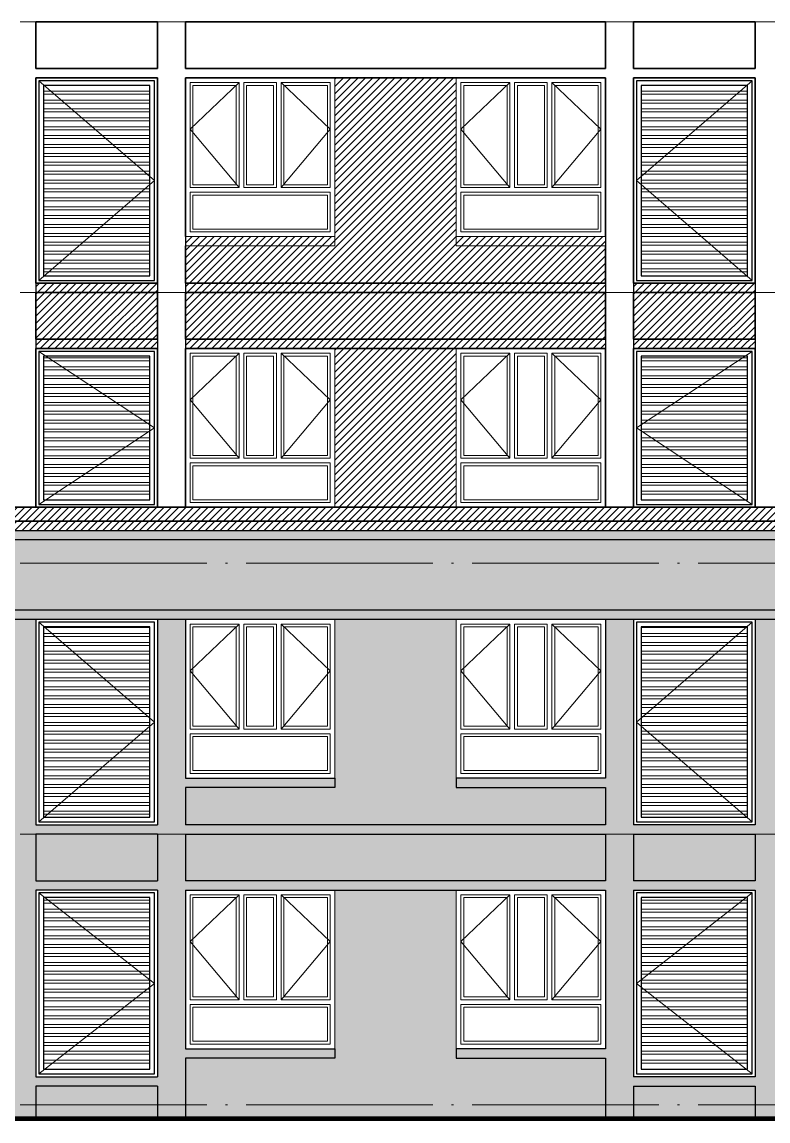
# Model space of a CAD drawing. Extents: x -518115 to 1124316, y -209821 to 1628073.
# Drawn here: x 836417 to 844406, y 114574 to 126349 of the extents above; entities that cross this region are included whole.
import ezdxf

# ---------------------------------------------------------------- set-up
doc = ezdxf.new("R2010")
doc.units = 0
doc.header["$LTSCALE"] = 1000
doc.header["$MEASUREMENT"] = 0
doc.linetypes.add('DOTE', pattern=[2.4200000000000004, 2, -0.2, 0.02, -0.2])
for name, color, linetype in [('3-剖面填充（细）', 250, 'Continuous'), ('5-平立面看线1', 45, 'Continuous'), ('看线', 251, 'Continuous')]:
    doc.layers.add(name, color=color, linetype=linetype)
for name, color, linetype, lineweight in [('DOTE', 19, 'DOTE', 9), ('WINDOW', 144, 'Continuous', 15), ('立面-中轮廓线', 213, 'Continuous', 35), ('立面-普通轮廓', 7, 'Continuous', 18), ('立面-窗', 129, 'Continuous', 30), ('立面-窗开启线', 250, 'Continuous', 13)]:
    doc.layers.add(name, color=color, linetype=linetype, lineweight=lineweight)
pattern_1 = [(180, (-6.984919309616089e-10, -2250.037416705163), (-7.105427357601002e-15, -95.25), []), (180, (-31.75001371477265, -2218.287402991074), (-7.105427357601002e-15, -95.25), [])]
pattern_2 = [(180, (-1300.000000000698, -2250.037416705163), (-7.105427357601002e-15, -95.25), []), (180, (-1331.750013714773, -2218.287402991074), (-7.105427357601002e-15, -95.25), [])]
pattern_3 = [(45, (0, 0), (-39.28862052967754, 39.28862052967754), [])]

# ---------------------------------------------------------------- blocks, each defined once
blk = doc.blocks.new('A$C12A941BB')
at = {"layer": '立面-窗开启线', "ltscale": 0.5, "true_color": 0x88471b}
h = blk.add_hatch(dxfattribs=at)
h.set_pattern_fill('ANSI32', color=36, scale=20, angle=135)
h.set_pattern_definition(pattern_1)
edge = h.paths.add_edge_path()
edge.add_line((1220, -41.00314468541183), (1219.999999999302, -2120.037416705163))
edge.add_line((1219.999999999302, -2120.037416705163), (79.99999999930151, -2120.037416705163))
edge.add_line((79.99999999930151, -2114.000000000553), (80, -80))
edge.add_line((80, -80), (1220, -80))
at = {"layer": '立面-普通轮廓'}
blk.add_lwpolyline([(-6.984919309616089e-10, -2200.037416705163), (1299.999999999302, -2200.037416705163), (1300, 0), (0, 0)], close=True, dxfattribs=at)
at = {"layer": '立面-窗'}
for points in [[(29.99999999930151, -2170.037416705163), (1269.999999999302, -2170.037416705163), (1270, -30), (30, -30)], [(79.99999999930151, -2120.037416705163), (1219.999999999302, -2120.037416705163), (1220, -80), (80, -80)]]:
    blk.add_lwpolyline(points, close=True, dxfattribs=at)
at = {"layer": '立面-窗开启线', "ltscale": 0.5}
blk.add_lwpolyline([(30, -30), (1270.000000000349, -1100.018708352582), (30.00000000034925, -2170.037416705512)], dxfattribs=at)
blk = doc.blocks.new('A$C04AD5CC0')
at = {"layer": '立面-窗开启线', "ltscale": 0.5, "true_color": 0x88471b}
h = blk.add_hatch(dxfattribs=at)
h.set_pattern_fill('ANSI32', color=36, scale=20, angle=135)
h.set_pattern_definition(pattern_2)
edge = h.paths.add_edge_path()
edge.add_line((-80, -41.00314468541183), (-80.00000000069849, -2120.037416705163))
edge.add_line((-80.00000000069849, -2120.037416705163), (-1220.000000000698, -2120.037416705163))
edge.add_line((-1220.000000000698, -2114.000000000553), (-1220, -80))
edge.add_line((-1220, -80), (-80, -80))
at = {"layer": '立面-普通轮廓'}
blk.add_lwpolyline([(-1300.000000000698, -2200.037416705163), (-6.984919309616089e-10, -2200.037416705163), (0, 0), (-1300, 0)], close=True, dxfattribs=at)
at = {"layer": '立面-窗'}
for points in [[(-1270.000000000698, -2170.037416705163), (-30.00000000069849, -2170.037416705163), (-30, -30), (-1270, -30)], [(-1220.000000000698, -2120.037416705163), (-80.00000000069849, -2120.037416705163), (-80, -80), (-1220, -80)]]:
    blk.add_lwpolyline(points, close=True, dxfattribs=at)
at = {"layer": '立面-窗开启线', "ltscale": 0.5}
blk.add_lwpolyline([(-30, -30), (-1270.000000000349, -1100.018708352582), (-30.00000000034925, -2170.037416705512)], dxfattribs=at)
blk = doc.blocks.new('A$C612F19F3')
at = {"layer": 'WINDOW'}
for points in [[(50, -50), (575, -50), (575, -1175), (50, -1175)], [(975.0002853819169, -50), (625, -50), (625, -1175), (975.0002853819169, -1175)], [(1550.000285381917, -50), (1025.000285381917, -50), (1025.000285381917, -1175), (1550.000285381917, -1175)], [(50, -1225), (1550.000285381917, -1225), (1550.000285381917, -1650), (50, -1650)]]:
    blk.add_lwpolyline(points, close=True, dxfattribs=at)
at = {"layer": 'WINDOW', "color": 250}
for points in [[(80, -80), (545, -80), (545, -1145), (80, -1145)], [(945.0002853819169, -80), (655, -80), (655, -1145), (945.0002853819169, -1145)], [(1520.000285381917, -80), (1055.000285381917, -80), (1055.000285381917, -1145), (1520.000285381917, -1145)], [(80, -1255), (1520.000285381917, -1255), (1520.000285381917, -1620), (80, -1620)]]:
    blk.add_lwpolyline(points, close=True, dxfattribs=at)
at = {"layer": '立面-普通轮廓'}
blk.add_lwpolyline([(0, 0), (1600.000285381684, 0), (1600.000285381684, -1700), (0, -1700)], close=True, dxfattribs=at)
at = {"layer": '立面-窗开启线', "color": 251, "ltscale": 0.5, "true_color": 0x636466}
for points in [[(575, -50), (50, -550), (575, -1175)], [(1025.000285381917, -50), (1550.000285381917, -550), (1025.000285381917, -1175)]]:
    blk.add_lwpolyline(points, dxfattribs=at)
blk = doc.blocks.new('A$C190D6931')
blk.add_blockref('A$C612F19F3', (-1600.000285381684, 1700))
blk = doc.blocks.new('GDGTFHFHFGHB')
at = {"layer": '立面-中轮廓线'}
for p, q in [((429266.5787021753, 38176.00000000001), (429266.5787021753, 37675.99999999854)), ((430566.5787020557, 38176.00000000001), (430566.5787020557, 37675.99999999854)), ((430866.578701751, 38176.00000000001), (430866.578701751, 37676.0000000001)), ((435366.5787175029, 38176.00000000001), (435366.5787175029, 37676.0000000001)), ((435666.5787171982, 38176.00000000001), (435666.5787171982, 37675.99999999854)), ((436966.5787170785, 38176.00000000001), (436966.5787170785, 37675.99999999854)), ((429266.5787021753, 37575.99999999854), (429266.5787021753, 35375.9999999982)), ((430566.5787020557, 37575.99999999867), (430566.5787020557, 35375.9999999982)), ((430866.578701751, 37575.99999999959), (430866.578701751, 35876.0000000002)), ((435366.5787175029, 37575.99999999959), (435366.5787175029, 35876.0000000002)), ((435666.5787171982, 37575.99999999867), (435666.5787171982, 35375.9999999982)), ((436966.5787170785, 37575.99999999854), (436966.5787170785, 35375.9999999982)), ((430866.578701751, 35776.00000000023), (430866.578701751, 35375.99999999955)), ((435366.5787175029, 35776.00000000023), (435366.5787175029, 35375.99999999955))]:
    blk.add_line(p, q, dxfattribs=at)
for points in [[(429266.5787021746, 37675.99999999854), (430566.5787020557, 37675.99999999854)], [(430566.5787020557, 37575.99999999867), (429266.5787021746, 37575.99999999854)], [(435366.5787175029, 37676.0000000001), (430866.578701751, 37676.0000000001)], [(430866.578701751, 37575.99999999959), (435366.5787175029, 37576.0000000001)], [(436966.5787170792, 37675.99999999854), (435666.5787171982, 37675.99999999854)], [(435666.5787171982, 37575.99999999867), (436966.5787170792, 37575.99999999854)], [(429266.5787021746, 35375.9999999982), (430566.5787020557, 35375.9999999982)], [(435366.5787175028, 35375.99999999975), (430866.578701751, 35375.99999999955)], [(436966.5787170792, 35375.9999999982), (435666.5787171982, 35375.9999999982)], [(430566.5787020557, 35275.99999999832), (429266.5787021746, 35275.9999999982)], [(430866.578701751, 35275.99999999996), (435366.5787175028, 35275.99999999975)], [(435666.5787171982, 35275.99999999832), (436966.5787170792, 35275.9999999982)]]:
    blk.add_lwpolyline(points, dxfattribs=at)
at = {"layer": '立面-普通轮廓'}
for points in [[(430866.578701751, 35876.0000000002), (432466.5787017546, 35876.00000000031), (432466.5787017963, 35776.00000000054), (430866.578701751, 35776.00000000023)], [(435366.5787175029, 35876.0000000002), (433766.5787174992, 35876.00000000031), (433766.5787174575, 35776.00000000054), (435366.5787175029, 35776.00000000023)]]:
    blk.add_lwpolyline(points, dxfattribs=at)
for name, p in [('A$C12A941BB', (429266.5787021753, 37576.00000000055)), ('A$C190D6931', (432466.5787017338, 35876.00000000031)), ('A$C190D6931', (435366.5790029015, 35876.00000000031)), ('A$C04AD5CC0', (436966.5787171982, 37575.99999999867))]:
    blk.add_blockref(name, p)
blk = doc.blocks.new('GHFHTFHFTHF')
at = {"layer": '3-剖面填充（细）'}
h = blk.add_hatch(dxfattribs=at)
h.set_pattern_fill('ANSI31', color=256, scale=35)
h.set_pattern_definition(pattern_3)
h.paths.add_polyline_path([(432466.5787017336, 44576.00000000047), (433766.5787175196, 44576.00000000242), (433766.57871752, 46275.99999999819), (432466.578701734, 46275.99999999612)])
h = blk.add_hatch(dxfattribs=at)
h.set_pattern_fill('ANSI31', color=256, scale=35)
h.set_pattern_definition(pattern_3)
h.paths.add_polyline_path([(430866.5855062576, 44075.99999999988), (435366.5787175028, 44076.00000000652), (435366.5787175028, 44576.00000000698), (430866.5855062576, 44576.00000000023)])
for p, q in [((430866.578701751, 44576.0000000002), (430866.578701751, 44476.00000000023)), ((435366.5790029015, 44576.00000000031), (435366.5790029015, 44476.00000000023)), ((430866.5855062575, 44476.00000000023), (430866.5855062573, 44075.99999999977))]:
    blk.add_line(p, q, dxfattribs=at)
blk = doc.blocks.new('A$C74FB5F66')
at = {"layer": '立面-窗开启线', "ltscale": 0.5, "true_color": 0x88471b}
h = blk.add_hatch(dxfattribs=at)
h.set_pattern_fill('ANSI32', color=36, scale=20, angle=135)
h.set_pattern_definition(pattern_2)
edge = h.paths.add_edge_path()
edge.add_line((-80, -41.00314468541183), (-80.00000000069849, -1620.037416705163))
edge.add_line((-80.00000000069849, -1620.037416705163), (-1220.000000000698, -1620.037416705163))
edge.add_line((-1220.000000000698, -1614.431850321605), (-1220, -80))
edge.add_line((-1220, -80), (-80, -80))
at = {"layer": '立面-普通轮廓'}
blk.add_lwpolyline([(-1300.000000000698, -1700.037416705163), (-6.984919309616089e-10, -1700.037416705163), (0, 0), (-1300, 0)], close=True, dxfattribs=at)
at = {"layer": '立面-窗'}
for points in [[(-1270.000000000698, -1670.037416705163), (-30.00000000069849, -1670.037416705163), (-30, -30), (-1270, -30)], [(-1220.000000000698, -1620.037416705163), (-80.00000000069849, -1620.037416705163), (-80, -80), (-1220, -80)]]:
    blk.add_lwpolyline(points, close=True, dxfattribs=at)
at = {"layer": '立面-窗开启线', "ltscale": 0.5}
blk.add_lwpolyline([(-1270, -30), (-29.99999999953434, -850.0187083532765), (-1269.999999999651, -1670.037416705512)], dxfattribs=at)
blk = doc.blocks.new('A$C2FD21DA3')
at = {"layer": '立面-窗开启线', "ltscale": 0.5, "true_color": 0x88471b}
h = blk.add_hatch(dxfattribs=at)
h.set_pattern_fill('ANSI32', color=36, scale=20, angle=135)
h.set_pattern_definition(pattern_1)
edge = h.paths.add_edge_path()
edge.add_line((1220, -41.00314468541183), (1219.999999999302, -1620.037416705163))
edge.add_line((1219.999999999302, -1620.037416705163), (79.99999999930151, -1620.037416705163))
edge.add_line((79.99999999930151, -1614.431850321605), (80, -80))
edge.add_line((80, -80), (1220, -80))
at = {"layer": '立面-普通轮廓'}
blk.add_lwpolyline([(-6.984919309616089e-10, -1700.037416705163), (1299.999999999302, -1700.037416705163), (1300, 0), (0, 0)], close=True, dxfattribs=at)
at = {"layer": '立面-窗'}
for points in [[(29.99999999930151, -1670.037416705163), (1269.999999999302, -1670.037416705163), (1270, -30), (30, -30)], [(79.99999999930151, -1620.037416705163), (1219.999999999302, -1620.037416705163), (1220, -80), (80, -80)]]:
    blk.add_lwpolyline(points, close=True, dxfattribs=at)
at = {"layer": '立面-窗开启线', "ltscale": 0.5}
blk.add_lwpolyline([(1270, -30), (29.99999999965075, -850.0187083525816), (1269.999999999651, -1670.037416705512)], dxfattribs=at)
blk = doc.blocks.new('A$C36833A54')
at = {"layer": '立面-窗开启线', "ltscale": 0.5, "true_color": 0x88471b}
h = blk.add_hatch(dxfattribs=at)
h.set_pattern_fill('ANSI32', color=36, scale=20, angle=135)
h.set_pattern_definition(pattern_2)
edge = h.paths.add_edge_path()
edge.add_line((-80, -41.00314468541183), (-80.00000000069849, -1920.037416705163))
edge.add_line((-80.00000000069849, -1920.037416705163), (-1213.078702175291, -1920.037416705163))
edge.add_line((-1220.000000000698, -1920.037416705163), (-1220, -80))
edge.add_line((-1220, -80), (-80, -80))
at = {"layer": '立面-普通轮廓'}
blk.add_lwpolyline([(-1300.000000000698, -2000.037416705163), (-6.984919309616089e-10, -2000.037416705163), (0, 0), (-1300, 0)], close=True, dxfattribs=at)
at = {"layer": '立面-窗'}
for points in [[(-1270.000000000698, -1970.037416705163), (-30.00000000069849, -1970.037416705163), (-30, -30), (-1270, -30)], [(-1220.000000000698, -1920.037416705163), (-80.00000000069849, -1920.037416705163), (-80, -80), (-1220, -80)]]:
    blk.add_lwpolyline(points, close=True, dxfattribs=at)
at = {"layer": '立面-窗开启线', "ltscale": 0.5}
blk.add_lwpolyline([(-1270, -30), (-29.99999999965075, -1000.018708352582), (-1269.999999999651, -1970.037416705512)], dxfattribs=at)
blk = doc.blocks.new('A$C2EEC76F5')
at = {"layer": '立面-窗开启线', "ltscale": 0.5, "true_color": 0x88471b}
h = blk.add_hatch(dxfattribs=at)
h.set_pattern_fill('ANSI32', color=36, scale=20, angle=135)
h.set_pattern_definition(pattern_2)
edge = h.paths.add_edge_path()
edge.add_line((-80, -41.00314468541183), (-80.00000000069849, -1920.037416705163))
edge.add_line((-80.00000000069849, -1920.037416705163), (-1213.078702175291, -1920.037416705163))
edge.add_line((-1220.000000000698, -1920.037416705163), (-1220, -80))
edge.add_line((-1220, -80), (-80, -80))
at = {"layer": '立面-普通轮廓'}
blk.add_lwpolyline([(-1300.000000000698, -2000.037416705163), (-6.984919309616089e-10, -2000.037416705163), (0, 0), (-1300, 0)], close=True, dxfattribs=at)
at = {"layer": '立面-窗'}
for points in [[(-1270.000000000698, -1970.037416705163), (-30.00000000069849, -1970.037416705163), (-30, -30), (-1270, -30)], [(-1220.000000000698, -1920.037416705163), (-80.00000000069849, -1920.037416705163), (-80, -80), (-1220, -80)]]:
    blk.add_lwpolyline(points, close=True, dxfattribs=at)
at = {"layer": '立面-窗开启线', "ltscale": 0.5}
blk.add_lwpolyline([(-30, -30), (-1270.000000000349, -1000.018708352582), (-30.00000000034925, -1970.037416705512)], dxfattribs=at)
blk = doc.blocks.new('A$C679A16A1')
at = {"layer": '3-剖面填充（细）'}
h = blk.add_hatch(dxfattribs=at)
h.set_pattern_fill('ANSI31', color=256, scale=35)
h.set_pattern_definition([(45, (-443066.5786821207, -35376.03741670231), (-39.28862052967754, 39.28862052967754), [])])
h.paths.add_polyline_path([(1299.999999880325, -700.0374167036643), (1299.999999880325, -0.03741670119779883), (-5.820766091346741e-10, -0.03741670292220078), (-5.820766091346741e-10, -700.0374167053524)])
h = blk.add_hatch(dxfattribs=at)
h.set_pattern_fill('ANSI31', color=256, scale=35)
h.set_pattern_definition([(45, (-441466.5786825443, -35376.03741670231), (-39.28862052967754, 39.28862052967754), [])])
h.paths.add_polyline_path([(6100.000000968459, -700.0374167036643), (6100.000000968459, -0.03741670119779883), (1599.999999575783, -0.03741670292220078), (1599.999999575783, -700.0374167053524)])
h = blk.add_hatch(dxfattribs=at)
h.set_pattern_fill('ANSI31', color=256, scale=35)
h.set_pattern_definition([(45, (-436666.5786814562, -35376.03741670231), (-39.28862052967754, 39.28862052967754), [])])
h.paths.add_polyline_path([(7700.000000544824, -700.0374167036643), (7700.000000544824, -0.03741670119779883), (6400.000000663917, -0.03741670292220078), (6400.000000663917, -700.0374167053524)])
at = {"color": 7}
for p, q in [((-6.984919309616089e-10, -0.03741670280578546), (1299.999999880325, -0.03741670280578546)), ((-6.984919309616089e-10, -100.0374167022819), (1299.999999880325, -100.0374167022819)), ((1599.999999575666, -0.03741670280578546), (6100.000000968459, -0.03741670280578546)), ((1599.999999575666, -100.0374167022819), (6100.000000968459, -100.0374167022819)), ((6400.0000006638, -0.03741670280578546), (7700.000000544824, -0.03741670280578546)), ((6400.0000006638, -100.0374167022819), (7700.000000544824, -100.0374167022819)), ((-6.984919309616089e-10, -600.0374167021946), (1299.999999880325, -600.0374167021873)), ((-6.984919309616089e-10, -700.0374167028567), (1299.999999880325, -700.0374167028567)), ((1599.999999575666, -600.0374167021946), (6100.000000968459, -600.0374167021873)), ((1599.999999575666, -700.0374167028567), (6100.000000968459, -700.0374167028567)), ((6400.0000006638, -600.0374167021946), (7700.000000544824, -600.0374167021873)), ((6400.0000006638, -700.0374167028567), (7700.000000544824, -700.0374167028567))]:
    blk.add_line(p, q, dxfattribs=at)
at = {"layer": '3-剖面填充（细）'}
for p, q in [((0, 0), (0, -99.99999999831198)), ((1299.999999880325, 0), (1299.999999880325, -99.99999999831198)), ((1599.999999576365, 0), (1599.999999576365, -99.99999999831198)), ((6100.000000968459, 0), (6100.000000968459, -99.99999999831198)), ((6400.000000664499, 0), (6400.000000664499, -99.99999999831198)), ((7700.000000544824, 0), (7700.000000544824, -99.99999999831198)), ((0, -599.9625832969614), (0, -699.9625832952734)), ((1299.999999880325, -599.9999999993815), (1299.999999880325, -699.9999999976935)), ((1599.999999576365, -599.9625832969614), (1599.999999576365, -699.9625832952734)), ((6100.000000968459, -599.9999999993815), (6100.000000968459, -699.9999999976935)), ((6400.000000664499, -599.9625832969614), (6400.000000664499, -699.9625832952734)), ((7700.000000544824, -599.9999999993815), (7700.000000544824, -699.9999999976935))]:
    blk.add_line(p, q, dxfattribs=at)

msp = doc.modelspace()

# ---------------------------------------------------------------- hatches: boundary and pattern name
at = {"layer": '3-剖面填充（细）'}
h = msp.add_hatch(dxfattribs=at)
h.set_pattern_fill('ANSI31', color=256, scale=35)
h.set_pattern_definition([(45, (407300.0000000347, 76572.63961671287), (-39.28862052967754, 39.28862052967754), [])])
h.paths.add_polyline_path([(839766.5787017683, 121148.6396167133), (841066.5787175543, 121148.6396167153), (841066.5787175548, 122848.6396167111), (839766.5787017687, 122848.639616709)])
h = msp.add_hatch(dxfattribs=at)
h.set_pattern_fill('ANSI31', color=256, scale=35)
h.set_pattern_definition([(45, (409200.0000343336, 76572.63961671214), (-39.28862052967754, 39.28862052967754), [])])
h.paths.add_polyline_path([(830316.5787371687, 120998.639616712), (875516.5854862839, 120998.6396166991), (875516.5854862839, 121148.6396167062), (830316.5787371687, 121148.6396167124)])
h = msp.add_hatch(dxfattribs=at)
h.set_pattern_fill('ANSI31', color=256, scale=35)
h.set_pattern_definition([(45, (409350.0000343336, 76422.63961671214), (-39.28862052967754, 39.28862052967754), [])])
h.paths.add_polyline_path([(830466.5787371687, 120898.639616712), (875366.5854862839, 120898.6396166991), (875366.5854862839, 120998.6396167062), (830466.5787371687, 120998.6396167124)])
h = msp.add_hatch(dxfattribs=at)
h.set_pattern_fill('混凝土', color=251, scale=40)
h.set_pattern_definition([(49.99999999999999, (419214.0000000347, 91072.63961671287), (286.9040730403014, -25.10085399303804), [30, -330]), (355, (419214.0000000347, 91072.63961671287), (-55.50053344520001, 300.8768534800047), [24, -264]), (100.4514, (419237.9086720347, 91070.54788071287), (231.4037526856086, 275.7758168243814), [25.496076, -280.4568448]), (46.18420000000001, (419214.0000000347, 91152.63961671287), (426.8964194502578, -66.20760573160723), [45, -495]), (96.6356, (419249.5746980347, 91147.12229391286), (373.8650822194813, 389.6471483601767), [38.2441152, -420.6852]), (351.1842, (419214.0000000347, 91152.63961671287), (373.8647780534509, 389.6474403701299), [36, -396]), (21, (419254.0000000347, 91132.63961671287), (238.7628208473847, -161.0475562661355), [30, -330]), (326.0000000000001, (419254.0000000347, 91132.63961671287), (97.32613276863269, 290.0600180187412), [24, -264]), (71.4514, (419273.8968932347, 91119.21897431288), (336.089051432596, 129.012198683981), [25.496076, -280.4568448]), (37.50000000000001, (419214.0000000347, 91072.63961671287), (4.863942126916267, 133.1575415325246), [0, -260.8, 0, -268, 0, -265]), (7.499999999999999, (419214.0000000347, 91072.63961671287), (105.2278149768594, 157.7646847529441), [0, -152.8, 0, -254.8, 0, -101]), (327.5, (419124.8000000347, 91072.63961671287), (213.5289744689636, -9.021948693751902), [0, -100, 0, -312, 0, -414]), (317.5, (419084.8000000347, 91072.63961671287), (233.2744677369545, 40.04199293292709), [0, -130, 0, -207.2, 0, -294])])
h.paths.add_polyline_path([(855216.5786882547, 119948.6396167216), (853416.5718837514, 119948.6396167216), (853416.5718837514, 117748.6396148015), (855216.5786882547, 117748.6396148015)], flags=16)
h.paths.add_polyline_path([(863166.5784017717, 117048.6396167206), (864766.5786871741, 117048.6396167206), (864766.5786871741, 115348.6396167206), (863166.5784017717, 115348.6396167206)], flags=16)
h.paths.add_polyline_path([(863166.5786871705, 119948.6396167206), (864766.5786871741, 119948.6396167206), (864766.5786871741, 118248.6396167206), (863166.5786871705, 118248.6396167206)], flags=16)
h.paths.add_polyline_path([(861566.5786874752, 117048.639616719), (862866.5786874745, 117048.639616719), (862866.5786874745, 115048.6022000138), (861566.5786874752, 115048.6022000138)], flags=16)
h.paths.add_polyline_path([(861566.5786875949, 119948.6396167209), (862866.5786875942, 119948.6396167209), (862866.5786875942, 117748.6396167185), (861566.5786875949, 117748.6396167185)], flags=16)
h.paths.add_polyline_path([(856866.5784026237, 117048.639616713), (856866.5784026237, 115948.6395350566), (856616.5786852358, 115948.6395350566), (856616.5786852358, 115348.6396167207), (856666.578685215, 115348.6396167415), (856666.578685215, 115248.6396167209), (856616.5786852358, 115248.6396167209), (856616.5786852358, 115348.6396167126), (861266.5787015285, 115348.6396167126), (861266.5787015285, 117048.6396167208), (859766.4849851747, 117048.639616713), (859766.4849851747, 115948.6395350566), (858966.5786880053, 115948.6395350566), (858966.5786880053, 117048.6396167207)], flags=16)
h.paths.add_polyline_path([(856866.5784026237, 119948.639616713), (856866.5784026237, 118848.6395350641), (856616.5786852358, 118848.6395350632), (856616.5786852358, 117748.6396167201), (861266.5787015285, 117748.6396167201), (861266.5787015285, 119948.6396167209), (859766.4849851747, 119948.6396167209), (859766.4849851747, 118848.6395350641), (858966.5786880053, 118848.6395350641), (858966.5786880053, 119948.6396167205)], flags=16)
h.paths.add_polyline_path([(853416.5784028728, 117048.6396167207), (855216.5786882545, 117048.6396167207), (855216.5786882545, 115348.6396167207), (853416.5784028728, 115348.6396167207)], flags=16)
h.paths.add_polyline_path([(867666.5789883212, 117048.6396167206), (866066.5787029188, 117048.6396167206), (866066.5787029188, 115348.6396167206), (867666.5789883212, 115348.6396167206)], flags=16)
h.paths.add_polyline_path([(867666.5787029224, 119948.6396167206), (866066.5787029188, 119948.6396167206), (866066.5787029188, 118248.6396167206), (867666.5787029224, 118248.6396167206)], flags=16)
h.paths.add_polyline_path([(869266.5787026178, 117048.639616719), (867966.5787026185, 117048.639616719), (867966.5787026185, 115048.6022000138), (869266.5787026178, 115048.6022000138)], flags=16)
h.paths.add_polyline_path([(869266.5787024981, 119948.6396167209), (867966.5787024988, 119948.6396167209), (867966.5787024988, 117748.6396167185), (869266.5787024981, 117748.6396167185)], flags=16)
h.paths.add_polyline_path([(873966.5789874693, 117048.639616713), (873966.5789874693, 115948.6395350566), (874216.5787048572, 115948.6395350566), (874216.5787048572, 115348.6396167207), (874166.578704878, 115348.6396167415), (874166.578704878, 115248.6396167209), (874216.5787048572, 115248.6396167209), (874216.5787048572, 115348.6396167126), (869566.5786885645, 115348.6396167126), (869566.5786885645, 117048.6396167208), (871066.6724049182, 117048.639616713), (871066.6724049182, 115948.6395350566), (871866.5787020876, 115948.6395350566), (871866.5787020876, 117048.6396167207)], flags=16)
h.paths.add_polyline_path([(873966.5789874693, 119948.639616713), (873966.5789874693, 118848.6395350641), (874216.5787048572, 118848.6395350632), (874216.5787048572, 117748.6396167201), (869566.5786885645, 117748.6396167201), (869566.5786885645, 119948.6396167209), (871066.6724049182, 119948.6396167209), (871066.6724049182, 118848.6395350641), (871866.5787020876, 118848.6395350641), (871866.5787020876, 119948.6396167205)], flags=16)
h.paths.add_polyline_path([(877416.5789872202, 117048.6396167207), (875616.5787018385, 117048.6396167207), (875616.5787018385, 115348.6396167207), (877416.5789872202, 115348.6396167207)], flags=16)
h.paths.add_polyline_path([(850616.5787164533, 119948.6396167216), (852416.5855209568, 119948.6396167216), (852416.5855209568, 117748.6396148015), (850616.5787164533, 117748.6396148015)], flags=16)
h.paths.add_polyline_path([(842666.5790029365, 117048.6396167206), (841066.5787175338, 117048.6396167206), (841066.5787175338, 115348.6396167206), (842666.5790029365, 115348.6396167206)], flags=16)
h.paths.add_polyline_path([(842666.5787175376, 119948.6396167206), (841066.5787175338, 119948.6396167206), (841066.5787175338, 118248.6396167206), (842666.5787175376, 118248.6396167206)], flags=16)
h.paths.add_polyline_path([(844266.5787172328, 117048.639616719), (842966.5787172335, 117048.639616719), (842966.5787172335, 115048.6022000138), (844266.5787172328, 115048.6022000138)], flags=16)
h.paths.add_polyline_path([(844266.5787171132, 119948.6396167209), (842966.5787171139, 119948.6396167209), (842966.5787171139, 117748.6396167185), (844266.5787171132, 117748.6396167185)], flags=16)
h.paths.add_polyline_path([(848966.5790020843, 117048.639616713), (848966.5790020843, 115948.6395350566), (849216.5787194723, 115948.6395350566), (849216.5787194723, 115348.6396167207), (849166.5787194931, 115348.6396167415), (849166.5787194931, 115248.6396167209), (849216.5787194723, 115248.6396167209), (849216.5787194723, 115348.6396167126), (844566.5787031796, 115348.6396167126), (844566.5787031796, 117048.6396167208), (846066.6724195334, 117048.639616713), (846066.6724195334, 115948.6395350566), (846866.5787167026, 115948.6395350566), (846866.5787167028, 117048.6396167207)], flags=16)
h.paths.add_polyline_path([(848966.5790020843, 119948.639616713), (848966.5790020844, 118848.6395350641), (849216.5787194723, 118848.6395350632), (849216.5787194723, 117748.6396167201), (844566.5787031796, 117748.6396167201), (844566.5787031796, 119948.6396167209), (846066.6724195334, 119948.6396167209), (846066.6724195334, 118848.6395350641), (846866.5787167026, 118848.6395350641), (846866.5787167026, 119948.6396167205)], flags=16)
h.paths.add_polyline_path([(852416.5790018352, 117048.6396167207), (850616.5787164535, 117048.6396167207), (850616.5787164535, 115348.6396167207), (852416.5790018352, 115348.6396167207)], flags=16)
h.paths.add_polyline_path([(838166.5784163867, 117048.6396167206), (839766.5787017894, 117048.6396167206), (839766.5787017894, 115348.6396167206), (838166.5784163867, 115348.6396167206)], flags=16)
h.paths.add_polyline_path([(838166.5787017856, 119948.6396167206), (839766.5787017894, 119948.6396167206), (839766.5787017894, 118248.6396167206), (838166.5787017856, 118248.6396167206)], flags=16)
h.paths.add_polyline_path([(836566.5787020904, 117048.639616719), (837866.5787020897, 117048.639616719), (837866.5787020897, 115048.6022000138), (836566.5787020904, 115048.6022000138)], flags=16)
h.paths.add_polyline_path([(836566.57870221, 119948.6396167209), (837866.5787022093, 119948.6396167209), (837866.5787022093, 117748.6396167185), (836566.57870221, 117748.6396167185)], flags=16)
h.paths.add_polyline_path([(831866.5784172389, 117048.639616713), (831866.5784172389, 115948.6395350566), (831616.578699851, 115948.6395350566), (831616.578699851, 115348.6396167207), (831666.5786998301, 115348.6396167415), (831666.5786998301, 115248.6396167209), (831616.578699851, 115248.6396167209), (831616.5786997259, 115348.6396157437), (836266.5787160186, 115348.6396157437), (836266.5787161436, 117048.6396167208), (834766.4849997899, 117048.639616713), (834766.4849997899, 115948.6395350566), (833966.5787026206, 115948.6395350566), (833966.5787026205, 117048.6396167207)], flags=16)
h.paths.add_polyline_path([(831866.5784172389, 119948.639616713), (831866.5784172388, 118848.6395350641), (831616.578699851, 118848.6395350632), (831616.578699851, 117748.6396167201), (836266.5787161436, 117748.6396167201), (836266.5787161436, 119948.6396167209), (834766.4849997899, 119948.6396167209), (834766.4849997899, 118848.6395350641), (833966.5787026206, 118848.6395350641), (833966.5787026206, 119948.6396167205)], flags=16)
h.paths.add_polyline_path([(828416.578417488, 117048.6396167207), (830216.5787028697, 117048.6396167207), (830216.5787028697, 115348.6396167207), (828416.578417488, 115348.6396167207)], flags=16)
h.paths.add_polyline_path([(827816.5785601499, 117698.6396167203), (827816.5785601499, 117148.6396167207), (827666.5788455316, 117148.6396167207), (827666.5788455316, 117048.6396167207), (827816.5788455314, 117048.6396167207), (827816.5788455314, 115348.6396167207), (827666.5787028407, 115348.6396167207), (827666.5787028407, 115248.6396167207), (827816.5787406975, 115248.6396079845), (827816.5787028407, 114598.6396167203), (878016.5787021724, 114598.6396167203), (878016.5787021725, 115248.6396167207), (878166.5855206117, 115248.6396167207), (878166.5855206117, 115348.6396167207), (878016.5787021724, 115348.6396167207), (878016.5855206117, 117048.6396167207), (878166.585377921, 117048.6396167207), (878166.585377921, 117148.6396167207), (878016.5855206117, 117148.6396167207), (878016.5788445581, 117698.6396167203), (875366.5786675395, 117698.6396167203), (875366.5786675395, 120898.6396167198), (830466.5787371686, 120898.6396167198), (830466.5787371686, 117698.6396167203)])

# ---------------------------------------------------------------- linework, layer by layer
msp.add_line((830466.5787371686, 120898.6396167124), (875366.5854862839, 120898.6396167124), dxfattribs=at)
at = {"layer": '3-剖面填充（细）', "color": 252, "true_color": 0x939598}
msp.add_lwpolyline([(849316.5787194723, 115348.6396167132), (849316.5787194723, 120048.639616713), (831516.578699851, 120048.639616713), (831516.578699851, 115348.6396167132)], dxfattribs=at)
at = {"layer": '5-平立面看线1', "color": 1, "ltscale": 0.8, "const_width": 50}
msp.add_lwpolyline([(879116.5787018675, 114598.6396167129), (826716.5787028406, 114598.6396167129)], dxfattribs=at)
at = {"layer": 'DOTE', "linetype": 'DOTE'}
for p, q in [((826716.5787028408, 126348.6396167129), (879116.5787018675, 126348.639616713)), ((826716.5787028408, 123448.6396167129), (879116.5787018675, 123448.639616713)), ((826716.5787028408, 120548.6396167129), (879116.5787018675, 120548.639616713)), ((826716.5787028408, 117648.6396167129), (879116.5787018675, 117648.639616713)), ((826716.5787028408, 114748.6396167129), (879116.5787018675, 114748.639616713))]:
    msp.add_line(p, q, dxfattribs=at)
at = {"layer": '看线', "color": 30}
for p, q in [((836566.57870221, 119948.6396167114), (836566.57870221, 117748.6396167111)), ((837866.5787020904, 119948.6396167115), (837866.5787020904, 117748.6396167111)), ((838166.5787017856, 119948.6396167125), (838166.5787017856, 118248.6396167131)), ((842666.5787175376, 119948.6396167125), (842666.5787175376, 118248.6396167131)), ((842966.5787172328, 119948.6396167115), (842966.5787172328, 117748.6396167111)), ((844266.5787171132, 119948.6396167114), (844266.5787171132, 117748.6396167111)), ((838166.5787017856, 118148.6396167131), (838166.5787017856, 117748.6396167124)), ((842666.5787175376, 118148.6396167131), (842666.5787175376, 117748.6396167124)), ((836566.57870221, 117648.6396167129), (836566.57870221, 117148.6396167114)), ((837866.5787020904, 117648.6396167129), (837866.5787020904, 117148.6396167114)), ((838166.5787017856, 117648.6396167129), (838166.5787017856, 117148.639616713)), ((842666.5787175376, 117648.6396167129), (842666.5787175376, 117148.639616713)), ((842966.5787172328, 117648.6396167129), (842966.5787172328, 117148.6396167114)), ((844266.5787171132, 117648.6396167129), (844266.5787171132, 117148.6396167114)), ((836566.57870221, 117048.6396167114), (836566.57870221, 115048.6396167111)), ((837866.5787020904, 117048.6396167115), (837866.5787020904, 115048.6396167111)), ((838166.5787017856, 117048.6396167125), (838166.5787017856, 115348.6396167131)), ((842666.5787175376, 117048.6396167125), (842666.5787175376, 115348.6396167131)), ((842966.5787172328, 117048.6396167115), (842966.5787172328, 115048.6396167111)), ((844266.5787171132, 117048.6396167114), (844266.5787171132, 115048.6396167111)), ((838166.5787017856, 115248.6396167131), (838166.5787017856, 114598.6396167129)), ((842666.5787175376, 115248.6396167131), (842666.5787175376, 114598.6396167129)), ((836566.5787022093, 114948.6396167111), (836566.5787022093, 114598.6396167129)), ((837866.5787022094, 114948.6396167126), (837866.5787022094, 114598.6396167123)), ((842966.5787172322, 114948.6396167112), (842966.5787172322, 114598.6396167129)), ((844266.5787172322, 114948.6396167105), (844266.5787172322, 114598.6396167103))]:
    msp.add_line(p, q, dxfattribs=at)
for points in [[(850266.5786821546, 115348.6396167132), (850266.5786821546, 120798.6396167124), (830566.5787371686, 120798.6396167124), (830566.5787371686, 115348.6396167132)], [(849216.5787194723, 115348.6396167132), (849216.5787194723, 119948.639616713), (831616.578699851, 119948.639616713), (831616.578699851, 115348.6396167132)], [(838166.5787017856, 118248.6396167131), (839766.5787017894, 118248.6396167132), (839766.578701831, 118148.6396167134), (838166.5787017856, 118148.6396167131)], [(842666.5787175376, 118248.6396167131), (841066.5787175338, 118248.6396167132), (841066.5787174922, 118148.6396167134), (842666.5787175376, 118148.6396167131)], [(836566.5787022093, 117748.6396167111), (837866.5787020904, 117748.6396167111)], [(837866.5787020904, 117648.6396167112), (836566.5787022093, 117648.6396167111)], [(842666.5787175376, 117748.6396167126), (838166.5787017856, 117748.6396167124)], [(838166.5787017856, 117648.6396167128), (842666.5787175376, 117648.6396167126)], [(844266.5787171139, 117748.6396167111), (842966.5787172328, 117748.6396167111)], [(842966.5787172328, 117648.6396167112), (844266.5787171139, 117648.6396167111)], [(836566.5787022093, 117148.6396167114), (837866.5787020904, 117148.6396167114)], [(837866.5787020904, 117048.6396167115), (836566.5787022093, 117048.6396167114)], [(842666.5787175376, 117148.639616713), (838166.5787017856, 117148.639616713)], [(838166.5787017856, 117048.6396167125), (842666.5787175376, 117048.639616713)], [(844266.5787171139, 117148.6396167114), (842966.5787172328, 117148.6396167114)], [(842966.5787172328, 117048.6396167115), (844266.5787171139, 117048.6396167114)], [(838166.5787017856, 115348.6396167131), (839766.5787017894, 115348.6396167132), (839766.578701831, 115248.6396167134), (838166.5787017856, 115248.6396167131)], [(842666.5787175376, 115348.6396167131), (841066.5787175338, 115348.6396167132), (841066.5787174922, 115248.6396167134), (842666.5787175376, 115248.6396167131)], [(836566.5787022093, 115048.6396167111), (837866.5787020904, 115048.6396167111)], [(844266.5787171139, 115048.6396167111), (842966.5787172328, 115048.6396167111)], [(837866.5787020904, 114948.6396167112), (836566.5787022093, 114948.6396167111)], [(842966.5787172328, 114948.6396167112), (844266.5787171139, 114948.6396167111)]]:
    msp.add_lwpolyline(points, dxfattribs=at)
at = {"layer": '立面-中轮廓线'}
for p, q in [((836566.57870221, 123448.6396167129), (836566.57870221, 122948.6396167114)), ((837866.5787020904, 123448.6396167129), (837866.5787020904, 122948.6396167114)), ((838166.5787017856, 123448.6396167129), (838166.5787017856, 122948.639616713)), ((842666.5787175376, 123448.6396167129), (842666.5787175376, 122948.639616713)), ((842966.5787172328, 123448.6396167129), (842966.5787172328, 122948.6396167114)), ((844266.5787171132, 123448.6396167129), (844266.5787171132, 122948.6396167114)), ((836566.57870221, 122848.6396167114), (836566.57870221, 121148.6396167124)), ((837866.5787020904, 122848.6396167115), (837866.5787020904, 121148.6396167124)), ((838166.5787017856, 122848.6396167125), (838166.5787017856, 121148.6396167131)), ((842666.5787175376, 122848.6396167125), (842666.5787175376, 121148.6396167131)), ((842966.5787172328, 122848.6396167115), (842966.5787172328, 121148.6396167124)), ((844266.5787171132, 122848.6396167114), (844266.5787171132, 121148.6396167124))]:
    msp.add_line(p, q, dxfattribs=at)
at = {"layer": '立面-中轮廓线', "color": 2}
msp.add_line((830316.5787371686, 120998.6396167124), (850516.5786821546, 120998.6396167046), dxfattribs=at)
at = {"layer": '立面-中轮廓线'}
for points in [[(836566.5787022093, 122948.6396167114), (837866.5787020904, 122948.6396167114)], [(842666.5787175376, 122948.639616713), (838166.5787017856, 122948.639616713)], [(844266.5787171139, 122948.6396167114), (842966.5787172328, 122948.6396167114)], [(837866.5787020904, 122848.6396167115), (836566.5787022093, 122848.6396167114)], [(838166.5787017856, 122848.6396167125), (842666.5787175376, 122848.639616713)], [(842966.5787172328, 122848.6396167115), (844266.5787171139, 122848.6396167114)]]:
    msp.add_lwpolyline(points, dxfattribs=at)
at = {"layer": '立面-中轮廓线', "color": 2}
msp.add_lwpolyline([(850366.5786821546, 120898.6396167124), (850366.5786821546, 120998.6396167124), (850516.5786821546, 120998.6396167124), (850516.5786821548, 121148.6396167124), (830316.5787371686, 121148.6396167124), (830316.5787371686, 120998.6396167124), (830466.5787371686, 120998.6396167124), (830466.5787371686, 120898.6396167124)], dxfattribs=at)

# ---------------------------------------------------------------- block references
for name, p in [('GDGTFHFHFGHB', (407300.0000000347, 91072.63961671287)), ('GDGTFHFHFGHB', (407300.0000000347, 88172.63961671287)), ('GHFHTFHFTHF', (407300.0000000347, 79472.63961671287)), ('A$C679A16A1', (836566.5787022094, 123548.6396167111)), ('A$C74FB5F66', (837866.5787020904, 122848.6396167115)), ('A$C190D6931', (839766.5787017684, 121148.6396167132)), ('A$C190D6931', (842666.5790029363, 121148.6396167132)), ('A$C2FD21DA3', (842966.5787172328, 122848.6396167115)), ('A$C12A941BB', (836566.57870221, 119948.6396167134)), ('A$C190D6931', (839766.5787017684, 118248.6396167132)), ('A$C190D6931', (842666.5790029363, 118248.6396167132)), ('A$C04AD5CC0', (844266.5787172328, 119948.6396167115)), ('A$C36833A54', (837866.5787020904, 117048.6396167115)), ('A$C190D6931', (839766.5787017684, 115348.6396167132)), ('A$C190D6931', (842666.5790029363, 115348.6396167132)), ('A$C2EEC76F5', (844266.5787172333, 117048.6396167114))]:
    msp.add_blockref(name, p)

doc.saveas('drawing.dxf')
